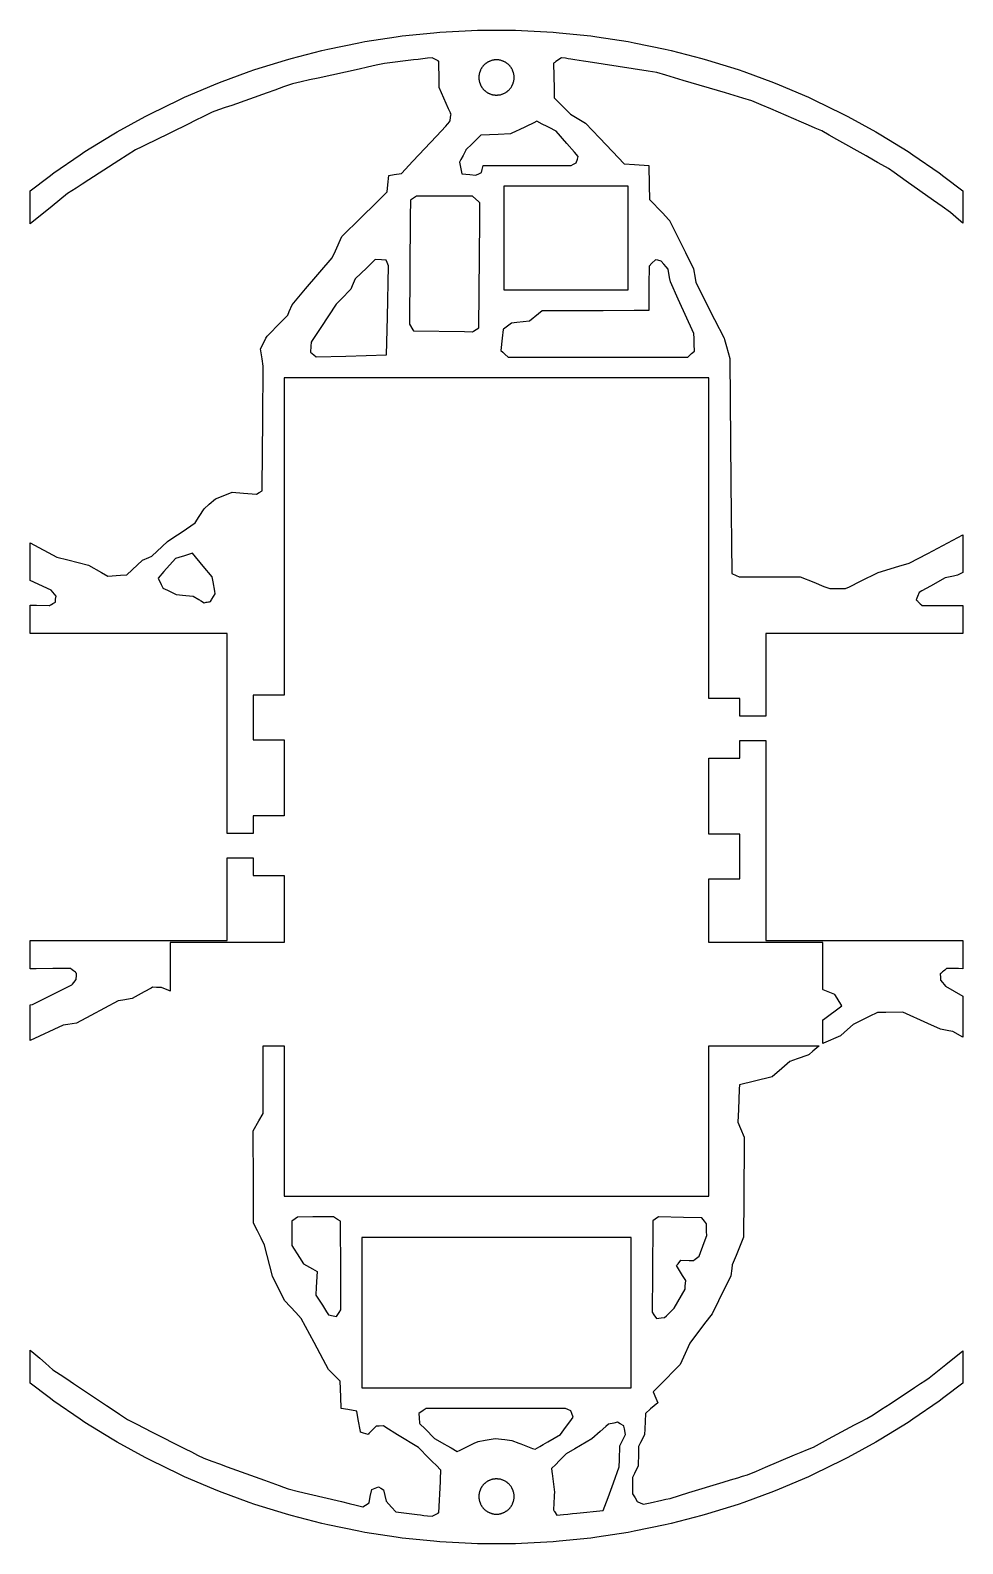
# Model space of a CAD drawing. Header units: millimetres. Extents: x -45 to 45, y -73 to 73.
import ezdxf

# ---------------------------------------------------------------- set-up
doc = ezdxf.new("R2010")
doc.units = ezdxf.units.MM
doc.layers.add('lower', color=7, linetype='Continuous')

msp = doc.modelspace()

# ---------------------------------------------------------------- linework, layer by layer
at = {"layer": 'lower'}
for points in [[(-43.19, 58.94), (-42.73, 59.29), (-40.19, 61.03), (-39.72, 61.35), (-37.09, 62.96), (-36.6, 63.25), (-33.9, 64.73), (-33.4, 65), (-30.63, 66.34), (-30.11, 66.59), (-27.27, 67.79), (-26.75, 68.01), (-23.86, 69.07), (-23.32, 69.26), (-20.38, 70.17), (-19.83, 70.34), (-16.85, 71.1), (-16.29, 71.24), (-13.28, 71.85), (-12.71, 71.97), (-9.67, 72.43), (-9.1, 72.51), (-6.04, 72.82), (-5.47, 72.88), (-2.4, 73.03), (-1.83, 73.06), (-1.25, 73.06), (1.83, 73.06), (2.4, 73.03), (5.47, 72.88), (6.04, 72.82), (9.1, 72.51), (9.67, 72.43), (12.71, 71.97), (13.28, 71.85), (16.29, 71.24), (16.85, 71.1), (19.83, 70.34), (20.38, 70.17), (23.32, 69.26), (23.86, 69.07), (26.75, 68.01), (27.27, 67.79), (30.11, 66.59), (30.63, 66.34), (33.4, 65), (33.9, 64.73), (36.6, 63.25), (37.09, 62.96), (39.72, 61.35), (40.19, 61.03), (42.73, 59.29), (43.19, 58.94), (45, 57.56), (45, 54.44), (44.81, 54.6), (44.32, 55.03), (43.83, 55.46), (43.01, 56.04), (42.19, 56.62), (39.55, 58.5), (38.95, 58.92), (38.39, 59.32), (37.82, 59.72), (37.19, 60.08), (36.79, 60.3), (36.4, 60.52), (35.67, 60.93), (32.85, 62.52), (32.12, 62.93), (31.39, 63.34), (30.75, 63.61), (30.12, 63.89), (29.44, 64.18), (26.47, 65.46), (25.55, 65.86), (24.63, 66.26), (23.77, 66.51), (22.93, 66.76), (22.09, 67.01), (18.03, 68.22), (17.19, 68.47), (16.34, 68.72), (15.49, 68.97), (14.63, 69.11), (8.85, 70.01), (8.39, 70.08), (7.97, 70.15), (7.57, 70.21), (7.16, 70.27), (6.92, 70.31), (6.67, 70.35), (6.26, 70.41), (5.73, 70.03), (5.67, 69.99), (5.62, 69.95), (5.57, 69.91), (5.54, 69.89), (5.51, 69.87), (5.56, 67.39), (5.56, 67.32), (5.56, 67.25), (5.56, 67.18), (5.56, 67.12), (5.56, 67.05), (5.56, 66.99), (5.56, 66.92), (5.57, 66.86), (5.57, 66.8), (5.57, 66.74), (5.57, 66.68), (5.57, 66.62), (5.57, 66.58), (5.57, 66.54), (6.01, 66.1), (6.31, 65.79), (6.46, 65.64), (7.14, 64.96), (8.11, 64.38), (8.6, 64.08), (9.94, 62.68), (11.19, 61.36), (12.33, 60.17), (13.33, 60.1), (14.7, 60), (14.74, 58.11), (14.77, 56.72), (16.01, 55.44), (16.64, 54.77), (16.66, 54.75), (18.23, 51.61), (19.02, 50.02), (19.16, 49.14), (19.23, 48.7), (21.04, 45.15), (21.96, 43.34), (22, 43.2), (22.19, 42.54), (22.51, 41.38), (22.63, 29.38), (22.71, 20.6), (23.13, 20.43), (23.43, 20.3), (26.2, 20.29), (28.18, 20.29), (29.3, 20.29), (30.63, 19.76), (31.59, 19.37), (32.16, 19.15), (33.05, 19.15), (33.69, 19.15), (34.08, 19.34), (35.14, 19.87), (36.83, 20.71), (38.83, 21.31), (39.84, 21.61), (41.62, 22.55), (45, 24.33), (45, 20.7), (44.51, 20.45), (44.1, 20.36), (43.3, 20.19), (41.89, 19.4), (41.05, 18.93), (40.8, 18.79), (40.62, 18.38), (40.5, 18.08), (40.55, 18.03), (40.56, 18.02), (40.58, 18), (40.62, 17.96), (40.68, 17.9), (40.77, 17.81), (40.89, 17.69), (41.04, 17.54), (41.06, 17.52), (44.34, 17.53), (44.63, 17.53), (45, 17.53), (45, 14.83), (26, 14.83), (26, 13.12), (26, 12.89), (26, 12.6), (26, 9.46), (26, 9.1), (26, 8.69), (26, 8.04), (26, 7.73), (26, 7.52), (26, 7.26), (26, 7), (26, 6.97), (26, 6.83), (25.1, 6.83), (23.5, 6.83), (23.5, 6.91), (23.5, 6.92), (23.5, 7.04), (23.5, 7.07), (23.5, 7.19), (23.5, 7.25), (23.5, 7.36), (23.5, 7.45), (23.5, 7.56), (23.5, 7.7), (23.5, 7.79), (23.5, 8.01), (23.5, 8.07), (23.5, 8.39), (23.5, 8.41), (23.5, 8.53), (22.58, 8.53), (20.5, 8.53), (20.5, 8.85), (20.5, 9.78), (20.5, 10.61), (20.5, 11.33), (20.5, 11.97), (20.5, 12.54), (20.5, 13.05), (20.5, 13.49), (20.5, 13.88), (20.5, 32.68), (20.5, 39.5), (14.96, 39.5), (6.43, 39.5), (-5.43, 39.5), (-20.5, 39.5), (-20.5, 32.68), (-20.5, 9.53), (-20.5, 8.88), (-20.52, 8.88), (-23.5, 8.88), (-23.5, 8.68), (-23.5, 8.51), (-23.5, 8.49), (-23.5, 8.34), (-23.5, 8.32), (-23.5, 8.18), (-23.5, 8.15), (-23.5, 8.04), (-23.5, 8), (-23.5, 7.97), (-23.5, 7.86), (-23.5, 7.82), (-23.5, 7.72), (-23.5, 7.68), (-23.5, 7.59), (-23.5, 7.51), (-23.5, 7.47), (-23.5, 7.42), (-23.5, 7.34), (-23.5, 7.3), (-23.5, 7.23), (-23.5, 7.18), (-23.5, 7.11), (-23.5, 7.06), (-23.5, 7), (-23.5, 6.95), (-23.5, 6.89), (-23.5, 6.84), (-23.5, 6.78), (-23.5, 6.73), (-23.5, 6.66), (-23.5, 6.6), (-23.5, 6.55), (-23.5, 6.5), (-23.5, 6.44), (-23.5, 6.38), (-23.5, 6.33), (-23.5, 6.28), (-23.5, 6.21), (-23.5, 6.17), (-23.5, 6.1), (-23.5, 6.05), (-23.5, 5.97), (-23.5, 5.93), (-23.5, 5.85), (-23.5, 5.76), (-23.5, 5.72), (-23.5, 5.62), (-23.5, 5.58), (-23.5, 5.47), (-23.5, 5.44), (-23.5, 5.32), (-23.5, 5.29), (-23.5, 5.15), (-23.5, 5.12), (-23.5, 4.97), (-23.5, 4.95), (-23.5, 4.93), (-23.5, 4.76), (-23.5, 4.56), (-23.48, 4.56), (-20.5, 4.56), (-20.5, 4.55), (-20.5, 4.55), (-20.5, 4.34), (-20.5, 4.33), (-20.5, 4.13), (-20.5, 4.12), (-20.5, 3.93), (-20.5, 3.9), (-20.5, 3.72), (-20.5, 3.7), (-20.5, 3.67), (-20.5, 3.49), (-20.5, 3.46), (-20.5, 3.3), (-20.5, 3.26), (-20.5, 3.11), (-20.5, 3.06), (-20.5, 2.92), (-20.5, 2.87), (-20.5, 2.75), (-20.5, 2.69), (-20.5, 2.57), (-20.5, 2.52), (-20.5, 2.41), (-20.5, 2.35), (-20.5, 2.25), (-20.5, 2.19), (-20.5, -1.51), (-20.5, -1.55), (-20.5, -1.65), (-20.5, -1.69), (-20.5, -1.79), (-20.5, -1.83), (-20.5, -1.94), (-20.5, -1.97), (-20.5, -2.1), (-20.5, -2.13), (-20.5, -2.27), (-20.5, -2.3), (-20.5, -2.45), (-20.5, -2.47), (-20.5, -2.49), (-20.5, -2.65), (-20.5, -2.66), (-20.5, -2.79), (-22.58, -2.79), (-23.5, -2.79), (-23.5, -2.91), (-23.5, -2.93), (-23.5, -3.25), (-23.5, -3.31), (-23.5, -3.53), (-23.5, -3.62), (-23.5, -3.76), (-23.5, -3.87), (-23.5, -3.96), (-23.5, -4.07), (-23.5, -4.13), (-23.5, -4.25), (-23.5, -4.28), (-23.5, -4.4), (-23.5, -4.41), (-23.5, -4.42), (-23.5, -4.49), (-24.4, -4.49), (-26, -4.49), (-26, -4.41), (-26, -4.41), (-26, -4.3), (-26, -4.29), (-26, -4.18), (-26, -4.07), (-26, -4.05), (-26, -3.95), (-26, -3.93), (-26, -3.83), (-26, -3.81), (-26, -3.71), (-26, -3.68), (-26, -3.58), (-26, -3.49), (-26, -3.46), (-26, -3.37), (-26, -3.33), (-26, -3.25), (-26, -3.21), (-26, -3.13), (-26, -3.08), (-26, -3.01), (-26, -2.96), (-26, -2.89), (-26, -2.83), (-26, -2.77), (-26, -2.71), (-26, -2.66), (-26, -2.6), (-26, -2.55), (-26, -2.5), (-26, -2.44), (-26, -2.39), (-26, -2.34), (-26, -2.29), (-26, -2.24), (-26, -2.2), (-26, 2.46), (-26, 2.51), (-26, 2.58), (-26, 2.62), (-26, 2.7), (-26, 2.75), (-26, 2.82), (-26, 2.87), (-26, 2.95), (-26, 3), (-26, 3.08), (-26, 3.13), (-26, 3.21), (-26, 3.27), (-26, 3.33), (-26, 3.4), (-26, 3.47), (-26, 3.54), (-26, 3.6), (-26, 3.67), (-26, 3.74), (-26, 3.81), (-26, 3.88), (-26, 3.94), (-26, 4.02), (-26, 4.08), (-26, 4.16), (-26, 4.24), (-26, 4.29), (-26, 4.37), (-26, 4.43), (-26, 4.51), (-26, 4.56), (-26, 4.64), (-26, 4.69), (-26, 4.77), (-26, 4.81), (-26, 4.9), (-26, 4.99), (-26, 5.03), (-26, 5.11), (-26, 5.15), (-26, 5.24), (-26, 5.27), (-26, 5.36), (-26, 5.38), (-26, 5.47), (-26, 5.5), (-26, 5.58), (-26, 5.67), (-26, 5.69), (-26, 5.78), (-26, 5.8), (-26, 5.88), (-26, 5.9), (-26, 5.98), (-26, 6), (-26, 6.08), (-26, 6.09), (-26, 6.17), (-26, 6.18), (-26, 6.26), (-26, 6.32), (-26, 6.34), (-26, 6.4), (-26, 6.42), (-26, 6.48), (-26, 6.54), (-26, 6.59), (-26, 7.94), (-26, 8.03), (-26, 8.14), (-26, 8.24), (-26, 8.38), (-26, 8.48), (-26, 8.66), (-26, 8.78), (-26, 8.89), (-26, 9.14), (-26, 9.27), (-26, 9.63), (-26, 9.76), (-26, 9.89), (-26, 10.48), (-26, 10.61), (-26, 10.75), (-26, 11.76), (-26, 11.89), (-26, 12.01), (-26, 14.07), (-26, 14.11), (-26, 14.15), (-26, 14.83), (-45, 14.83), (-45, 17.55), (-44.4, 17.54), (-43.18, 17.51), (-43.16, 17.52), (-43.06, 17.58), (-42.96, 17.63), (-42.81, 17.71), (-42.68, 17.78), (-42.58, 17.83), (-42.57, 17.94), (-42.56, 18.04), (-42.55, 18.11), (-42.55, 18.14), (-42.51, 18.43), (-42.81, 18.81), (-42.97, 19.01), (-42.98, 19.01), (-45, 19.93), (-45, 23.56), (-42.43, 22.2), (-41.39, 21.94), (-39.37, 21.41), (-38.13, 20.72), (-37.51, 20.37), (-36.3, 20.45), (-35.69, 20.49), (-35.18, 20.97), (-34.18, 21.91), (-33.57, 22.16), (-33.26, 22.28), (-32.27, 23.23), (-31.76, 23.71), (-31.25, 24.05), (-30.35, 24.65), (-29.1, 25.5), (-28.7, 26.12), (-28.23, 26.86), (-27.73, 27.3), (-27.13, 27.83), (-26.39, 28.11), (-25.5, 28.45), (-24.43, 28.37), (-23.16, 28.28), (-22.91, 28.43), (-22.62, 28.6), (-22.62, 28.94), (-22.56, 35.48), (-22.51, 40.63), (-22.63, 41.33), (-22.79, 42.3), (-22.47, 42.91), (-22.26, 43.33), (-22.15, 43.53), (-20.83, 44.88), (-20.15, 45.56), (-20.01, 45.9), (-19.72, 46.56), (-18.42, 48.08), (-15.85, 51.09), (-15.54, 51.78), (-14.93, 53.15), (-13.1, 54.95), (-11.62, 56.41), (-10.54, 57.47), (-10.48, 58.14), (-10.4, 59.05), (-9.89, 59.12), (-9.18, 59.23), (-8.07, 60.41), (-5.8, 62.85), (-4.9, 63.81), (-4.74, 63.99), (-4.5, 64.25), (-4.49, 64.31), (-4.48, 64.35), (-4.4, 64.91), (-4.39, 64.95), (-4.41, 64.98), (-4.43, 65.02), (-4.45, 65.09), (-4.48, 65.15), (-4.51, 65.21), (-4.54, 65.28), (-4.57, 65.35), (-4.6, 65.41), (-4.63, 65.48), (-5.52, 67.52), (-5.53, 67.58), (-5.53, 67.63), (-5.53, 67.68), (-5.53, 67.74), (-5.53, 67.79), (-5.53, 67.85), (-5.53, 67.9), (-5.53, 67.96), (-5.54, 68.02), (-5.54, 68.07), (-5.54, 68.13), (-5.54, 68.19), (-5.58, 70.06), (-5.64, 70.09), (-5.7, 70.13), (-5.76, 70.16), (-6.2, 70.41), (-6.67, 70.36), (-7.11, 70.3), (-7.55, 70.25), (-8, 70.2), (-10.8, 69.86), (-11.63, 69.68), (-12.45, 69.49), (-13.27, 69.31), (-17.22, 68.44), (-18.04, 68.26), (-18.86, 68.08), (-19.69, 67.89), (-20.55, 67.59), (-21.4, 67.29), (-22.13, 67.03), (-25.55, 65.81), (-26.19, 65.59), (-26.82, 65.37), (-27.45, 65.14), (-28.27, 64.74), (-29.08, 64.34), (-29.77, 64), (-33.03, 62.4), (-33.64, 62.1), (-34.24, 61.8), (-34.84, 61.51), (-35.65, 60.99), (-36.45, 60.48), (-39.34, 58.62), (-39.98, 58.21), (-40.58, 57.83), (-40.99, 57.56), (-41.41, 57.29), (-42.15, 56.69), (-42.89, 56.09), (-45, 54.38), (-45, 57.56), (-43.19, 58.94)], [(-0.45, 70.14), (-0.46, 70.14), (-0.47, 70.13), (-0.54, 70.11), (-0.55, 70.11), (-0.61, 70.09), (-0.63, 70.08), (-0.69, 70.05), (-0.7, 70.05), (-0.76, 70.02), (-0.78, 70.01), (-0.79, 70.01), (-0.85, 69.97), (-0.86, 69.97), (-0.92, 69.93), (-0.93, 69.92), (-0.98, 69.89), (-1, 69.88), (-1.05, 69.84), (-1.06, 69.83), (-1.07, 69.82), (-1.12, 69.78), (-1.13, 69.77), (-1.18, 69.72), (-1.19, 69.71), (-1.24, 69.66), (-1.25, 69.65), (-1.3, 69.6), (-1.31, 69.58), (-1.35, 69.53), (-1.36, 69.52), (-1.4, 69.46), (-1.41, 69.45), (-1.45, 69.39), (-1.46, 69.38), (-1.49, 69.32), (-1.5, 69.3), (-1.53, 69.24), (-1.54, 69.23), (-1.56, 69.17), (-1.57, 69.15), (-1.59, 69.09), (-1.6, 69.07), (-1.62, 69.01), (-1.63, 68.99), (-1.65, 68.93), (-1.65, 68.91), (-1.66, 68.84), (-1.67, 68.83), (-1.68, 68.76), (-1.68, 68.74), (-1.69, 68.68), (-1.69, 68.66), (-1.7, 68.59), (-1.7, 68.58), (-1.7, 68.51), (-1.7, 68.49), (-1.7, 68.42), (-1.7, 68.41), (-1.69, 68.34), (-1.69, 68.32), (-1.68, 68.26), (-1.68, 68.24), (-1.67, 68.17), (-1.66, 68.16), (-1.65, 68.09), (-1.65, 68.07), (-1.63, 68.01), (-1.62, 67.99), (-1.6, 67.93), (-1.59, 67.91), (-1.57, 67.85), (-1.56, 67.83), (-1.54, 67.77), (-1.53, 67.76), (-1.5, 67.7), (-1.49, 67.68), (-1.46, 67.62), (-1.45, 67.61), (-1.41, 67.55), (-1.4, 67.54), (-1.36, 67.48), (-1.35, 67.47), (-1.31, 67.42), (-1.3, 67.4), (-1.25, 67.35), (-1.24, 67.34), (-1.19, 67.29), (-1.18, 67.28), (-1.13, 67.23), (-1.12, 67.22), (-1.07, 67.18), (-1.06, 67.17), (-1, 67.13), (-0.99, 67.12), (-0.93, 67.08), (-0.92, 67.07), (-0.86, 67.03), (-0.85, 67.03), (-0.79, 66.99), (-0.77, 66.98), (-0.71, 66.96), (-0.69, 66.95), (-0.63, 66.92), (-0.62, 66.92), (-0.55, 66.89), (-0.54, 66.89), (-0.47, 66.87), (-0.46, 66.86), (-0.39, 66.85), (-0.37, 66.84), (-0.31, 66.83), (-0.29, 66.83), (-0.22, 66.81), (-0.21, 66.81), (-0.14, 66.81), (-0.12, 66.8), (-0.06, 66.8), (-0.04, 66.8), (0.03, 66.8), (0.05, 66.8), (0.11, 66.8), (0.13, 66.81), (0.2, 66.81), (0.22, 66.81), (0.28, 66.82), (0.3, 66.83), (0.37, 66.84), (0.38, 66.84), (0.45, 66.86), (0.46, 66.86), (0.53, 66.88), (0.54, 66.89), (0.61, 66.91), (0.62, 66.92), (0.69, 66.94), (0.7, 66.95), (0.76, 66.98), (0.78, 66.99), (0.84, 67.02), (0.85, 67.03), (0.91, 67.06), (0.92, 67.07), (0.98, 67.11), (0.99, 67.12), (1.05, 67.16), (1.06, 67.17), (1.11, 67.22), (1.13, 67.23), (1.18, 67.27), (1.19, 67.28), (1.24, 67.33), (1.25, 67.35), (1.29, 67.4), (1.3, 67.41), (1.35, 67.46), (1.36, 67.47), (1.4, 67.53), (1.41, 67.54), (1.44, 67.6), (1.45, 67.61), (1.49, 67.67), (1.49, 67.69), (1.52, 67.75), (1.53, 67.76), (1.56, 67.83), (1.57, 67.84), (1.59, 67.9), (1.6, 67.92), (1.62, 67.98), (1.62, 68), (1.64, 68.06), (1.65, 68.08), (1.66, 68.15), (1.67, 68.16), (1.68, 68.23), (1.68, 68.25), (1.69, 68.31), (1.69, 68.33), (1.7, 68.4), (1.7, 68.42), (1.7, 68.48), (1.7, 68.5), (1.7, 68.52), (1.7, 68.58), (1.7, 68.6), (1.69, 68.67), (1.69, 68.68), (1.68, 68.75), (1.68, 68.77), (1.67, 68.83), (1.66, 68.85), (1.65, 68.92), (1.64, 68.93), (1.63, 69), (1.62, 69.01), (1.6, 69.08), (1.59, 69.09), (1.57, 69.16), (1.56, 69.17), (1.53, 69.23), (1.53, 69.25), (1.5, 69.31), (1.49, 69.32), (1.45, 69.38), (1.45, 69.39), (1.41, 69.45), (1.4, 69.46), (1.36, 69.52), (1.35, 69.53), (1.31, 69.59), (1.3, 69.6), (1.25, 69.65), (1.25, 69.66), (1.24, 69.66), (1.19, 69.71), (1.18, 69.72), (1.13, 69.77), (1.12, 69.78), (1.07, 69.82), (1.06, 69.83), (1.05, 69.83), (1, 69.87), (0.99, 69.88), (0.98, 69.89), (0.93, 69.92), (0.92, 69.93), (0.86, 69.97), (0.85, 69.97), (0.84, 69.98), (0.78, 70.01), (0.77, 70.01), (0.76, 70.02), (0.7, 70.05), (0.69, 70.05), (0.63, 70.08), (0.62, 70.08), (0.61, 70.09), (0.55, 70.11), (0.54, 70.11), (0.53, 70.12), (0.46, 70.14), (0.45, 70.14), (0.39, 70.16), (0.38, 70.16), (0.36, 70.16), (0.3, 70.17), (0.29, 70.18), (0.22, 70.19), (0.21, 70.19), (0.2, 70.19), (0.13, 70.19), (0.12, 70.2), (0.05, 70.2), (0.04, 70.2), (-0.03, 70.2), (-0.04, 70.2), (-0.05, 70.2), (-0.11, 70.2), (-0.12, 70.2), (-0.13, 70.19), (-0.2, 70.19), (-0.21, 70.19), (-0.23, 70.18), (-0.29, 70.17), (-0.31, 70.17), (-0.37, 70.16), (-0.38, 70.16), (-0.45, 70.14)], [(-2.34, 62.11), (-2.95, 61.52), (-2.97, 61.47), (-3.22, 60.98), (-3.43, 60.57), (-3.57, 60.31), (-3.43, 59.68), (-3.33, 59.21), (-2.57, 59.12), (-2.02, 59.06), (-1.78, 59.17), (-1.46, 59.33), (-1.39, 59.61), (-1.3, 60), (3.61, 60.01), (7.21, 60.01), (7.42, 60.12), (7.69, 60.26), (7.81, 60.61), (7.89, 60.86), (7.52, 61.29), (6.8, 62.12), (5.77, 63.32), (5.08, 63.67), (4.9, 63.76), (4.42, 64), (3.9, 64.27), (3.59, 64.12), (2.11, 63.42), (1.95, 63.34), (1.36, 63.06), (0.15, 63), (-1.5, 62.92), (-2.34, 62.11)], [(-7.82, 56.98), (-8.31, 56.66), (-8.32, 55.01), (-8.39, 44.68), (-8.06, 44.13), (-8.01, 44.04), (-3.1, 43.97), (-2.32, 43.96), (-2.23, 44.01), (-1.69, 44.34), (-1.62, 54.74), (-1.61, 56.4), (-1.71, 56.48), (-2.32, 57.04), (-3.07, 57.04), (-7.75, 57.04), (-7.82, 56.98)], [(12.7, 48), (12.7, 50.89), (12.7, 58), (7.63, 58), (0.7, 58), (0.7, 50.89), (0.7, 48), (4.17, 48), (12.7, 48)], [(-11.1, 50.89), (-11.72, 50.92), (-11.88, 50.76), (-12.53, 50.13), (-13.64, 49.05), (-13.92, 48.39), (-14.07, 48.05), (-15, 47.1), (-15.47, 46.62), (-16.97, 44.35), (-17.79, 43.11), (-17.89, 42.95), (-17.91, 42.55), (-17.94, 41.99), (-17.63, 41.72), (-17.4, 41.52), (-14.53, 41.61), (-10.61, 41.72), (-10.52, 45.36), (-10.41, 50.32), (-10.55, 50.63), (-10.65, 50.86), (-11.1, 50.89)], [(1.12, 41.51), (9.35, 41.51), (14.37, 41.51), (18.46, 41.51), (18.83, 41.84), (19.1, 42.09), (19.08, 42.74), (19.07, 43.31), (19.06, 43.78), (17.55, 47.1), (16.78, 48.78), (16.71, 49.19), (16.58, 50), (16.37, 50.23), (16.14, 50.49), (15.88, 50.77), (15.57, 50.85), (15.34, 50.91), (14.98, 50.56), (14.72, 50.3), (14.71, 48.48), (14.7, 46), (13.28, 46), (10.3, 45.98), (4.4, 45.96), (4.05, 45.68), (3.2, 44.99), (1.96, 44.85), (1.46, 44.79), (0.92, 44.39), (0.68, 44.21), (0.63, 44.17), (0.54, 43.32), (0.41, 42.15), (0.62, 41.97), (0.82, 41.78), (1.12, 41.51)], [(-27.14, 18.64), (-27.18, 18.91), (-27.34, 19.81), (-27.43, 20.3), (-28.3, 21.33), (-29.33, 22.56), (-30.1, 22.33), (-30.66, 22.17), (-30.99, 22.07), (-32.1, 20.8), (-32.67, 20.16), (-32.37, 19.54), (-32.22, 19.22), (-32.2, 19.21), (-31.76, 18.99), (-30.91, 18.57), (-29.97, 18.49), (-29.27, 18.43), (-28.73, 18.1), (-28.68, 18.07), (-28.6, 18.02), (-28.5, 17.96), (-28.38, 17.88), (-28.22, 17.78), (-28.13, 17.8), (-28.02, 17.83), (-27.92, 17.85), (-27.81, 17.87), (-27.71, 17.89), (-27.62, 17.91), (-27.51, 18.08), (-27.47, 18.14), (-27.14, 18.64)], [(44.05, -23.62), (43.65, -23.54), (42.87, -23.38), (41.64, -22.83), (39.22, -21.75), (37.59, -21.77), (36.77, -21.78), (35.97, -22.17), (34.41, -22.94), (33.6, -23.67), (33.19, -24.03), (31.55, -24.74), (31.5, -24.76), (31.5, -22.55), (31.5, -22.48), (31.55, -22.44), (33.33, -21.12), (32.88, -20.39), (32.65, -20.02), (31.53, -19.57), (31.5, -19.55), (31.5, -19.32), (31.5, -19.26), (31.5, -19.16), (31.5, -18.96), (31.5, -18.41), (31.5, -15), (30.12, -15), (21.88, -15), (20.5, -15), (20.5, -8.89), (20.5, -8.88), (23.48, -8.88), (23.5, -8.88), (23.5, -8.68), (23.5, -8.67), (23.5, -8.49), (23.5, -8.34), (23.5, -8.32), (23.5, -8.18), (23.5, -8.15), (23.5, -8.04), (23.5, -8), (23.5, -7.9), (23.5, -7.86), (23.5, -7.82), (23.5, -7.72), (23.5, -7.68), (23.5, -7.59), (23.5, -7.51), (23.5, -7.47), (23.5, -7.42), (23.5, -7.34), (23.5, -7.27), (23.5, -7.23), (23.5, -7.18), (23.5, -7.11), (23.5, -7.06), (23.5, -7), (23.5, -6.94), (23.5, -6.89), (23.5, -6.83), (23.5, -6.78), (23.5, -6.73), (23.5, -6.66), (23.5, -6.61), (23.5, -6.55), (23.5, -6.49), (23.5, -6.44), (23.5, -6.38), (23.5, -6.33), (23.5, -6.26), (23.5, -6.21), (23.5, -6.14), (23.5, -6.1), (23.5, -6.05), (23.5, -5.97), (23.5, -5.93), (23.5, -5.85), (23.5, -5.76), (23.5, -5.72), (23.5, -5.62), (23.5, -5.58), (23.5, -5.54), (23.5, -5.44), (23.5, -5.4), (23.5, -5.29), (23.5, -5.15), (23.5, -5.12), (23.5, -4.97), (23.5, -4.95), (23.5, -4.93), (23.5, -4.76), (23.5, -4.75), (23.5, -4.56), (20.52, -4.56), (20.5, -4.56), (20.5, -4.55), (20.5, -4.55), (20.5, -4.34), (20.5, -4.33), (20.5, -4.13), (20.5, -4.12), (20.5, -3.93), (20.5, -3.9), (20.5, -3.72), (20.5, -3.7), (20.5, -3.67), (20.5, -3.49), (20.5, -3.46), (20.5, -3.3), (20.5, -3.26), (20.5, -3.11), (20.5, -3.06), (20.5, -2.92), (20.5, -2.87), (20.5, -2.75), (20.5, -2.69), (20.5, -2.57), (20.5, -2.52), (20.5, -2.41), (20.5, -2.35), (20.5, -2.25), (20.5, -2.19), (20.5, 1.51), (20.5, 1.55), (20.5, 1.65), (20.5, 1.69), (20.5, 1.79), (20.5, 1.83), (20.5, 1.94), (20.5, 1.97), (20.5, 2.1), (20.5, 2.13), (20.5, 2.27), (20.5, 2.3), (20.5, 2.45), (20.5, 2.47), (20.5, 2.49), (20.5, 2.65), (20.5, 2.66), (20.5, 2.79), (21.42, 2.79), (23.5, 2.79), (23.5, 2.89), (23.5, 2.91), (23.5, 3.2), (23.5, 3.25), (23.5, 3.46), (23.5, 3.53), (23.5, 3.67), (23.5, 3.76), (23.5, 3.86), (23.5, 3.96), (23.5, 4.03), (23.5, 4.13), (23.5, 4.25), (23.5, 4.28), (23.5, 4.3), (23.5, 4.41), (23.5, 4.42), (23.5, 4.49), (24.4, 4.49), (26, 4.49), (26, 4.41), (26, 4.41), (26, 4.3), (26, 4.29), (26, 4.18), (26, 4.07), (26, 4.05), (26, 3.95), (26, 3.93), (26, 3.83), (26, 3.81), (26, 3.71), (26, 3.68), (26, 3.58), (26, 3.49), (26, 3.46), (26, 3.37), (26, 3.33), (26, 3.25), (26, 3.21), (26, 3.13), (26, 3.08), (26, 3.01), (26, 2.96), (26, 2.89), (26, 2.83), (26, 2.77), (26, 2.71), (26, 2.66), (26, 2.6), (26, 2.55), (26, 2.5), (26, 2.44), (26, 2.39), (26, 2.34), (26, 2.29), (26, 2.24), (26, 2.2), (26, -2.46), (26, -2.51), (26, -2.58), (26, -2.62), (26, -2.7), (26, -2.75), (26, -2.82), (26, -2.87), (26, -2.95), (26, -3), (26, -3.08), (26, -3.13), (26, -3.21), (26, -3.27), (26, -3.33), (26, -3.4), (26, -3.47), (26, -3.54), (26, -3.6), (26, -3.67), (26, -3.74), (26, -3.81), (26, -3.88), (26, -3.94), (26, -4.02), (26, -4.08), (26, -4.16), (26, -4.24), (26, -4.29), (26, -4.37), (26, -4.43), (26, -4.51), (26, -4.56), (26, -4.64), (26, -4.69), (26, -4.77), (26, -4.81), (26, -4.9), (26, -4.99), (26, -5.03), (26, -5.11), (26, -5.15), (26, -5.24), (26, -5.27), (26, -5.36), (26, -5.38), (26, -5.47), (26, -5.5), (26, -5.58), (26, -5.67), (26, -5.69), (26, -5.78), (26, -5.8), (26, -5.88), (26, -5.9), (26, -5.98), (26, -6), (26, -6.08), (26, -6.09), (26, -6.17), (26, -6.18), (26, -6.26), (26, -6.32), (26, -6.34), (26, -6.4), (26, -6.42), (26, -6.48), (26, -6.54), (26, -6.59), (26, -7.83), (26, -7.92), (26, -8.02), (26, -8.12), (26, -8.21), (26, -8.31), (26, -8.41), (26, -11.93), (26, -12.05), (26, -12.17), (26, -12.29), (26, -12.4), (26, -12.52), (26, -12.62), (26, -14.83), (26.89, -14.83), (36.45, -14.83), (45, -14.83), (45, -17.54), (44.58, -17.53), (43.46, -17.51), (43.44, -17.53), (43.27, -17.67), (43.14, -17.78), (43.04, -17.86), (42.97, -17.92), (42.91, -17.97), (42.88, -18), (42.86, -18.01), (42.86, -18.02), (42.82, -18.05), (42.84, -18.4), (42.85, -18.66), (43.05, -18.89), (43.22, -19.08), (43.35, -19.22), (45, -20.2), (45, -24.14), (44.05, -23.62)], [(-36.45, -14.83), (-26.89, -14.83), (-26, -14.83), (-26, -10.5), (-26, -10.14), (-26, -9.72), (-26, -9.25), (-26, -8.71), (-26, -8.08), (-26, -7.35), (-26, -6.83), (-24.4, -6.83), (-23.5, -6.83), (-23.5, -6.9), (-23.5, -6.91), (-23.5, -6.92), (-23.5, -7.04), (-23.5, -7.15), (-23.5, -7.19), (-23.5, -7.29), (-23.5, -7.36), (-23.5, -7.46), (-23.5, -7.56), (-23.5, -7.65), (-23.5, -7.79), (-23.5, -7.86), (-23.5, -8.07), (-23.5, -8.12), (-23.5, -8.41), (-23.5, -8.43), (-23.5, -8.53), (-21.42, -8.53), (-20.5, -8.53), (-20.5, -9.69), (-20.5, -11.6), (-20.5, -12.47), (-20.5, -12.96), (-20.5, -13.28), (-20.5, -15), (-21.88, -15), (-30.12, -15), (-31.5, -15), (-31.5, -18.51), (-31.5, -19.08), (-31.5, -19.29), (-31.5, -19.4), (-31.5, -19.46), (-31.5, -19.7), (-31.52, -19.69), (-32.12, -19.45), (-32.32, -19.37), (-32.83, -19.35), (-33.21, -19.34), (-33.33, -19.41), (-34, -19.77), (-35.18, -20.42), (-36.07, -20.57), (-36.51, -20.64), (-39.17, -22.07), (-40.53, -22.8), (-41.39, -22.93), (-41.83, -23), (-45, -24.46), (-45, -21.03), (-44.77, -21), (-42.27, -19.75), (-41, -19.11), (-40.93, -19.04), (-40.79, -18.87), (-40.56, -18.6), (-40.55, -18.18), (-40.55, -18.12), (-40.55, -17.96), (-40.59, -17.93), (-40.65, -17.88), (-40.73, -17.82), (-40.84, -17.74), (-40.97, -17.65), (-41.12, -17.53), (-41.15, -17.51), (-42.82, -17.53), (-44.44, -17.54), (-44.77, -17.54), (-45, -17.55), (-45, -14.83), (-36.45, -14.83)], [(43.19, -58.94), (42.73, -59.29), (40.19, -61.03), (39.72, -61.35), (37.09, -62.96), (36.6, -63.25), (33.9, -64.73), (33.4, -65), (30.63, -66.34), (30.11, -66.59), (27.27, -67.79), (26.75, -68.01), (23.86, -69.07), (23.32, -69.26), (20.38, -70.17), (19.83, -70.34), (16.85, -71.1), (16.29, -71.24), (13.28, -71.85), (12.71, -71.97), (9.67, -72.43), (9.1, -72.51), (6.04, -72.82), (5.47, -72.88), (2.4, -73.03), (1.83, -73.06), (-1.25, -73.06), (-1.83, -73.06), (-2.4, -73.03), (-5.47, -72.88), (-6.04, -72.82), (-9.1, -72.51), (-9.67, -72.43), (-12.71, -71.97), (-13.28, -71.85), (-16.29, -71.24), (-16.85, -71.1), (-19.83, -70.34), (-20.38, -70.17), (-23.32, -69.26), (-23.86, -69.07), (-26.75, -68.01), (-27.27, -67.79), (-30.11, -66.59), (-30.63, -66.34), (-33.4, -65), (-33.9, -64.73), (-36.6, -63.25), (-37.09, -62.96), (-39.72, -61.35), (-40.19, -61.03), (-42.73, -59.29), (-43.19, -58.94), (-45, -57.56), (-45, -54.36), (-44.66, -54.66), (-44.09, -55.15), (-43.52, -55.64), (-43.17, -55.95), (-42.81, -56.26), (-42.13, -56.71), (-41.46, -57.15), (-40.82, -57.58), (-37.63, -59.71), (-37.01, -60.13), (-36.38, -60.55), (-35.99, -60.81), (-35.6, -61.07), (-34.79, -61.48), (-33.98, -61.89), (-33.29, -62.24), (-30.05, -63.89), (-29.44, -64.19), (-28.85, -64.5), (-28.25, -64.8), (-27.49, -65.08), (-26.73, -65.35), (-26, -65.62), (-22.4, -66.93), (-21.69, -67.19), (-20.98, -67.45), (-20.55, -67.61), (-20.11, -67.77), (-19.12, -68), (-18.15, -68.24), (-14.97, -68.99), (-14.22, -69.17), (-13.56, -69.33), (-12.9, -69.49), (-12.64, -69.32), (-12.3, -69.1), (-12.18, -68.51), (-12.04, -67.82), (-11.7, -67.69), (-11.54, -67.62), (-11.38, -67.56), (-11.16, -67.7), (-10.91, -67.85), (-10.77, -68.41), (-10.64, -68.95), (-10.12, -69.54), (-9.72, -69.99), (-7.67, -70.24), (-7.33, -70.28), (-7, -70.32), (-6.66, -70.36), (-6.2, -70.41), (-5.76, -70.16), (-5.7, -70.13), (-5.64, -70.09), (-5.58, -70.06), (-5.42, -67.04), (-5.42, -66.96), (-5.41, -66.88), (-5.41, -66.81), (-5.41, -66.74), (-5.4, -66.67), (-5.4, -66.6), (-5.39, -66.53), (-5.39, -66.47), (-5.39, -66.41), (-5.38, -66.34), (-5.38, -66.28), (-5.38, -66.22), (-5.37, -66.16), (-5.37, -66.1), (-5.37, -66.04), (-5.37, -66), (-5.36, -65.95), (-5.83, -65.48), (-6.17, -65.15), (-6.52, -64.8), (-7.54, -63.78), (-9.54, -62.53), (-10.67, -61.83), (-10.9, -61.69), (-11.32, -61.71), (-11.63, -61.72), (-11.88, -61.97), (-12.32, -62.42), (-12.4, -62.5), (-12.83, -62.37), (-13.13, -62.29), (-13.14, -62.22), (-13.35, -61.05), (-13.49, -60.27), (-14.36, -60.11), (-15, -60), (-15.04, -58.89), (-15.1, -57.37), (-15.74, -56.72), (-16.2, -56.25), (-16.72, -55.28), (-17.61, -53.62), (-18.84, -51.31), (-19.38, -50.74), (-20.43, -49.62), (-21.22, -48.03), (-21.63, -47.22), (-22.13, -45.23), (-22.38, -44.22), (-22.71, -43.57), (-23.07, -42.86), (-23.45, -42.1), (-23.47, -38.34), (-23.5, -33.2), (-22.93, -32.23), (-22.51, -31.52), (-22.51, -29.91), (-22.51, -25.18), (-22.51, -25), (-22.45, -25), (-20.5, -25), (-20.5, -28.48), (-20.5, -32.68), (-20.5, -39.5), (-8.64, -39.5), (20.5, -39.5), (20.5, -32.68), (20.5, -28.48), (20.5, -25), (20.8, -25), (31.13, -25), (31.1, -25.02), (30.54, -25.52), (30.19, -25.84), (30.04, -25.89), (29.02, -26.25), (28.32, -26.51), (27.54, -27.18), (26.62, -27.98), (24.9, -28.4), (23.45, -28.75), (23.43, -29.16), (23.35, -31.13), (23.3, -32.37), (23.55, -32.97), (23.89, -33.8), (23.86, -39.95), (23.85, -43.21), (23.85, -43.47), (23.12, -45.23), (22.75, -46.13), (22.71, -46.49), (22.61, -47.2), (21.42, -49.62), (20.81, -50.85), (20.08, -51.8), (18.65, -53.68), (18.04, -55.06), (17.73, -55.75), (17.15, -56.33), (16.28, -57.22), (15.12, -58.38), (15.39, -59), (15.58, -59.46), (14.88, -60.05), (14.37, -60.48), (14.34, -61.25), (14.31, -61.95), (14.29, -62.54), (13.91, -63.29), (13.72, -63.68), (13.71, -64.31), (13.68, -65.55), (13.32, -66.29), (13.13, -66.67), (13.12, -67.45), (13.12, -67.98), (13.12, -68.23), (13.38, -68.64), (13.59, -68.99), (13.94, -69.14), (14.19, -69.24), (14.84, -69.1), (15.95, -68.86), (16.35, -68.77), (16.75, -68.68), (17.67, -68.4), (18.58, -68.12), (21.87, -67.12), (22.6, -66.9), (23.28, -66.7), (23.75, -66.55), (24.23, -66.41), (25.1, -66.04), (25.97, -65.67), (28.77, -64.49), (29.42, -64.22), (30.01, -63.97), (30.61, -63.72), (31.48, -63.25), (32.06, -62.94), (34.57, -61.59), (35.14, -61.28), (35.74, -60.96), (36.34, -60.63), (37.17, -60.08), (37.99, -59.54), (40.36, -57.97), (40.91, -57.6), (41.33, -57.32), (41.76, -57.04), (42.56, -56.4), (43.36, -55.75), (45, -54.44), (45, -57.56), (43.19, -58.94)], [(-19.76, -41.93), (-19.77, -42.7), (-19.77, -43.49), (-19.77, -44.28), (-19.01, -45.44), (-18.62, -46.03), (-17.76, -46.52), (-17.32, -46.77), (-17.39, -48.28), (-17.43, -49.05), (-16.81, -50.02), (-16.4, -50.67), (-16.21, -50.97), (-15.76, -51.06), (-15.43, -51.12), (-15.19, -50.75), (-15.01, -50.47), (-15.04, -46.86), (-15.07, -41.93), (-15.35, -41.75), (-15.73, -41.51), (-17.73, -41.51), (-19.2, -41.52), (-19.44, -41.69), (-19.76, -41.93)], [(20.07, -41.93), (19.81, -41.59), (18.05, -41.56), (15.65, -41.51), (15.33, -41.73), (15.09, -41.89), (15.05, -46.98), (15.01, -50.71), (15.2, -50.96), (15.45, -51.3), (15.9, -51.26), (16.23, -51.23), (16.41, -51.05), (16.72, -50.74), (17.16, -50.31), (17.85, -49.1), (18.2, -48.49), (18.22, -48.2), (18.26, -47.64), (17.96, -47.15), (17.38, -46.19), (17.52, -46.02), (17.8, -45.69), (18.6, -45.7), (19.01, -45.7), (19.19, -45.57), (19.56, -45.3), (20.04, -43.97), (20.29, -43.29), (20.29, -43.29), (20.28, -42.92), (20.26, -42.17), (20.07, -41.93)], [(13, -49.99), (13, -43.5), (1.37, -43.5), (-13, -43.5), (-13, -49.99), (-13, -58), (1.37, -58), (13, -58), (13, -49.99)], [(7.27, -60.48), (7.17, -60.22), (6.87, -60.1), (6.65, -60.01), (-1.12, -60.01), (-6.8, -60.01), (-7.09, -60.21), (-7.49, -60.49), (-7.47, -60.89), (-7.44, -61.43), (-7.39, -61.48), (-6.9, -61.98), (-5.99, -62.91), (-5.02, -63.45), (-4.79, -63.58), (-4.39, -63.8), (-3.79, -64.14), (-3.52, -64.01), (-2.27, -63.41), (-2.16, -63.36), (-1.78, -63.18), (-1.08, -63.06), (-0.14, -62.89), (0.8, -63.01), (1.48, -63.09), (2.17, -63.35), (2.35, -63.42), (3.48, -63.85), (3.72, -63.94), (4.19, -63.67), (4.5, -63.49), (4.95, -63.22), (6.18, -62.5), (6.65, -61.85), (7.07, -61.29), (7.4, -60.83), (7.27, -60.48)], [(10.02, -62.21), (9.21, -62.93), (7.56, -63.9), (6.72, -64.39), (6.17, -64.94), (6.05, -65.06), (5.72, -65.4), (5.31, -65.81), (5.31, -65.85), (5.32, -65.9), (5.33, -65.96), (5.33, -66.03), (5.34, -66.09), (5.35, -66.16), (5.36, -66.22), (5.37, -66.29), (5.59, -68.07), (5.59, -68.11), (5.59, -68.15), (5.59, -68.21), (5.58, -68.27), (5.58, -68.33), (5.58, -68.39), (5.57, -68.45), (5.57, -68.51), (5.5, -69.8), (5.53, -69.85), (5.56, -69.9), (5.59, -69.94), (5.81, -70.3), (6.48, -70.24), (6.9, -70.19), (7.32, -70.15), (7.75, -70.11), (10.31, -69.86), (10.77, -68.59), (11.28, -67.17), (11.84, -65.65), (11.86, -64.96), (11.92, -63.6), (12.1, -63.23), (12.46, -62.5), (12.36, -61.98), (12.3, -61.7), (12.29, -61.67), (11.95, -61.47), (11.69, -61.33), (11.32, -61.41), (10.8, -61.52), (10.55, -61.73), (10.02, -62.21)], [(-1.6, -67.93), (-1.62, -67.99), (-1.63, -68.01), (-1.65, -68.07), (-1.65, -68.09), (-1.66, -68.16), (-1.67, -68.17), (-1.68, -68.24), (-1.68, -68.26), (-1.69, -68.32), (-1.69, -68.34), (-1.7, -68.41), (-1.7, -68.42), (-1.7, -68.49), (-1.7, -68.51), (-1.7, -68.58), (-1.7, -68.59), (-1.69, -68.66), (-1.69, -68.68), (-1.68, -68.74), (-1.68, -68.76), (-1.67, -68.83), (-1.66, -68.84), (-1.65, -68.91), (-1.65, -68.93), (-1.63, -68.99), (-1.62, -69.01), (-1.6, -69.07), (-1.59, -69.09), (-1.57, -69.15), (-1.56, -69.17), (-1.54, -69.23), (-1.53, -69.24), (-1.5, -69.3), (-1.49, -69.32), (-1.46, -69.38), (-1.45, -69.39), (-1.41, -69.45), (-1.4, -69.46), (-1.36, -69.52), (-1.35, -69.53), (-1.31, -69.58), (-1.3, -69.6), (-1.25, -69.65), (-1.25, -69.65), (-1.24, -69.66), (-1.19, -69.71), (-1.18, -69.72), (-1.13, -69.77), (-1.12, -69.77), (-1.12, -69.78), (-1.07, -69.82), (-1.06, -69.83), (-1.05, -69.84), (-1, -69.88), (-0.99, -69.88), (-0.93, -69.92), (-0.92, -69.93), (-0.91, -69.93), (-0.86, -69.97), (-0.85, -69.97), (-0.84, -69.98), (-0.78, -70.01), (-0.77, -70.02), (-0.71, -70.05), (-0.7, -70.05), (-0.69, -70.05), (-0.63, -70.08), (-0.62, -70.08), (-0.55, -70.11), (-0.54, -70.11), (-0.53, -70.12), (-0.47, -70.13), (-0.45, -70.14), (-0.39, -70.15), (-0.38, -70.16), (-0.37, -70.16), (-0.3, -70.17), (-0.29, -70.18), (-0.22, -70.19), (-0.21, -70.19), (-0.2, -70.19), (-0.13, -70.19), (-0.12, -70.2), (-0.05, -70.2), (-0.04, -70.2), (-0.03, -70.2), (0.04, -70.2), (0.05, -70.2), (0.12, -70.2), (0.12, -70.2), (0.13, -70.2), (0.2, -70.19), (0.21, -70.19), (0.22, -70.19), (0.29, -70.18), (0.3, -70.17), (0.37, -70.16), (0.38, -70.16), (0.39, -70.15), (0.46, -70.14), (0.47, -70.13), (0.53, -70.11), (0.54, -70.11), (0.61, -70.09), (0.62, -70.08), (0.63, -70.08), (0.69, -70.05), (0.7, -70.05), (0.76, -70.02), (0.78, -70.01), (0.79, -70.01), (0.84, -69.98), (0.85, -69.97), (0.91, -69.93), (0.92, -69.93), (0.93, -69.92), (0.99, -69.88), (1, -69.88), (1.05, -69.84), (1.06, -69.83), (1.07, -69.82), (1.12, -69.78), (1.13, -69.77), (1.18, -69.73), (1.18, -69.72), (1.19, -69.71), (1.24, -69.66), (1.25, -69.65), (1.3, -69.6), (1.31, -69.59), (1.35, -69.53), (1.36, -69.52), (1.4, -69.46), (1.41, -69.45), (1.45, -69.39), (1.45, -69.38), (1.49, -69.32), (1.5, -69.31), (1.53, -69.25), (1.53, -69.23), (1.56, -69.17), (1.57, -69.16), (1.59, -69.09), (1.6, -69.08), (1.62, -69.01), (1.63, -69), (1.64, -68.93), (1.65, -68.92), (1.66, -68.85), (1.67, -68.83), (1.68, -68.77), (1.68, -68.75), (1.69, -68.68), (1.69, -68.67), (1.7, -68.6), (1.7, -68.58), (1.7, -68.52), (1.7, -68.5), (1.7, -68.48), (1.7, -68.42), (1.7, -68.4), (1.69, -68.33), (1.69, -68.31), (1.68, -68.25), (1.68, -68.23), (1.67, -68.16), (1.66, -68.15), (1.65, -68.08), (1.64, -68.06), (1.62, -68), (1.62, -67.98), (1.6, -67.92), (1.59, -67.9), (1.57, -67.84), (1.56, -67.83), (1.53, -67.76), (1.52, -67.75), (1.49, -67.69), (1.49, -67.67), (1.45, -67.61), (1.44, -67.6), (1.41, -67.54), (1.4, -67.53), (1.36, -67.47), (1.35, -67.46), (1.3, -67.41), (1.29, -67.4), (1.25, -67.35), (1.24, -67.33), (1.19, -67.28), (1.18, -67.27), (1.13, -67.23), (1.11, -67.22), (1.06, -67.17), (1.05, -67.16), (0.99, -67.12), (0.98, -67.11), (0.92, -67.07), (0.91, -67.06), (0.85, -67.03), (0.84, -67.02), (0.78, -66.99), (0.76, -66.98), (0.7, -66.95), (0.69, -66.94), (0.62, -66.92), (0.61, -66.91), (0.54, -66.89), (0.53, -66.88), (0.46, -66.86), (0.45, -66.86), (0.38, -66.84), (0.37, -66.84), (0.3, -66.83), (0.28, -66.82), (0.22, -66.81), (0.2, -66.81), (0.13, -66.81), (0.11, -66.8), (0.05, -66.8), (0.03, -66.8), (-0.04, -66.8), (-0.06, -66.8), (-0.12, -66.8), (-0.14, -66.81), (-0.21, -66.81), (-0.22, -66.81), (-0.29, -66.83), (-0.31, -66.83), (-0.37, -66.84), (-0.39, -66.85), (-0.46, -66.86), (-0.47, -66.87), (-0.54, -66.89), (-0.55, -66.89), (-0.62, -66.92), (-0.63, -66.92), (-0.69, -66.95), (-0.71, -66.96), (-0.77, -66.98), (-0.79, -66.99), (-0.85, -67.03), (-0.86, -67.03), (-0.92, -67.07), (-0.93, -67.08), (-0.99, -67.12), (-1, -67.13), (-1.06, -67.17), (-1.07, -67.18), (-1.12, -67.22), (-1.13, -67.23), (-1.18, -67.28), (-1.19, -67.29), (-1.24, -67.34), (-1.25, -67.35), (-1.3, -67.4), (-1.31, -67.42), (-1.35, -67.47), (-1.36, -67.48), (-1.4, -67.54), (-1.41, -67.55), (-1.45, -67.61), (-1.46, -67.62), (-1.49, -67.68), (-1.5, -67.7), (-1.53, -67.76), (-1.54, -67.77), (-1.56, -67.83), (-1.57, -67.85), (-1.59, -67.91), (-1.6, -67.93)]]:
    msp.add_lwpolyline(points, close=True, dxfattribs=at)

doc.saveas('drawing.dxf')
